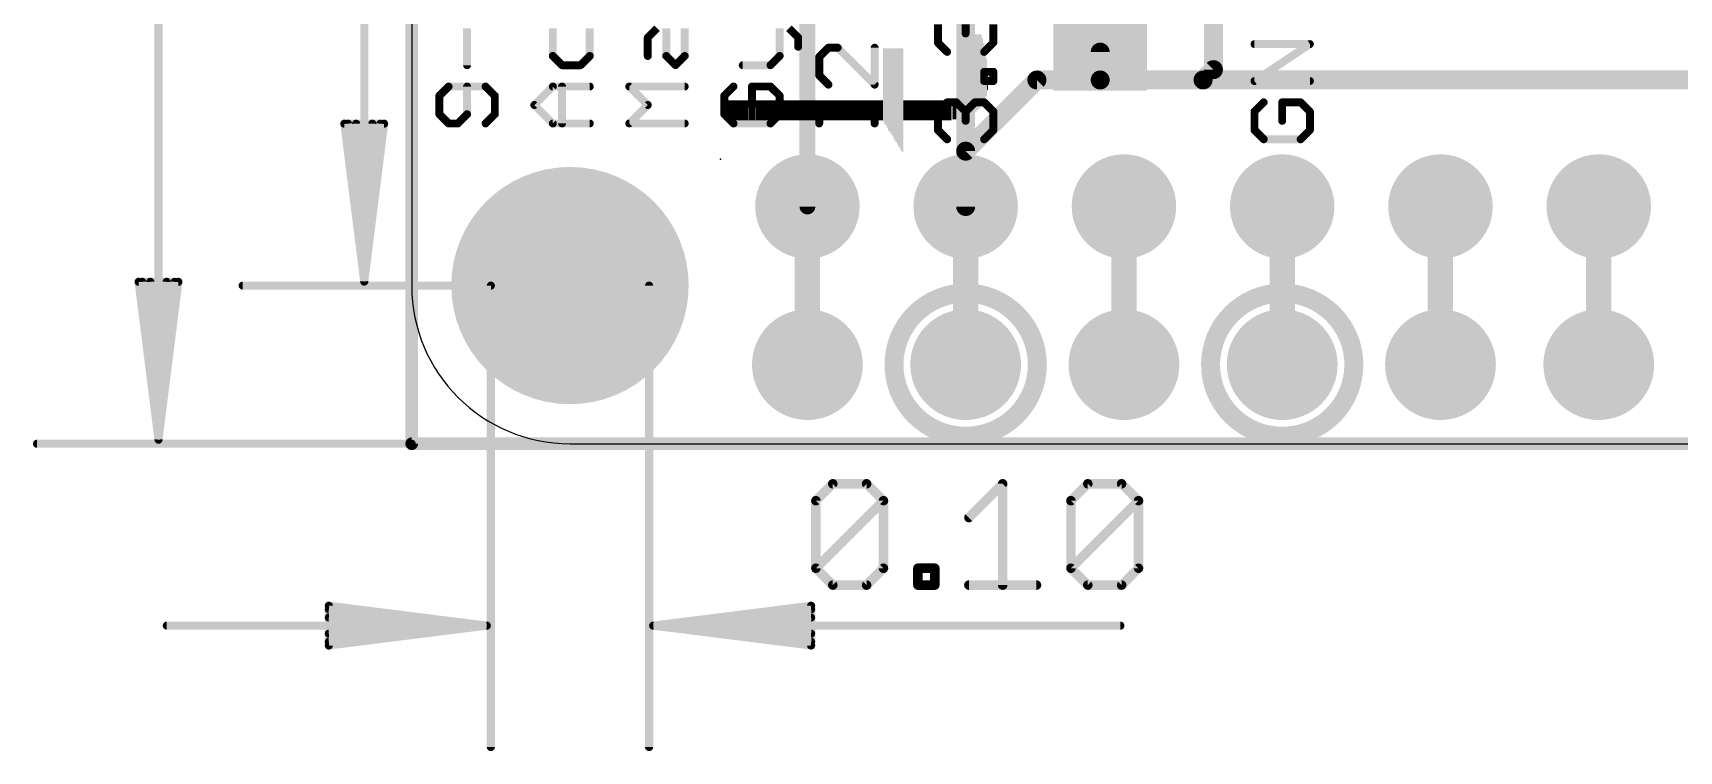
# Model space of a CAD drawing. Extents: x -6.4 to 50.9, y -4.9 to 29.2.
# Drawn here: x -6.08 to 20.34, y -4.94 to 6.6 of the extents above; entities that cross this region are included whole.
import ezdxf

# ---------------------------------------------------------------- set-up
doc = ezdxf.new("R2010")
doc.units = 0
for name, color, linetype in [('1', 12, 'CONTINUOUS'), ('16', 5, 'CONTINUOUS'), ('17', 110, 'CONTINUOUS'), ('20', 53, 'CONTINUOUS'), ('21', 40, 'CONTINUOUS'), ('22', 6, 'CONTINUOUS'), ('23', 40, 'CONTINUOUS'), ('24', 6, 'CONTINUOUS'), ('47', 253, 'CONTINUOUS')]:
    doc.layers.add(name, color=color, linetype=linetype)

# ---------------------------------------------------------------- blocks, each defined once
blk = doc.blocks.new('RECT')
blk.add_solid([(-0.5, -0.5), (0.5, -0.5), (-0.5, 0.5), (0.5, 0.5)])
blk = doc.blocks.new('ROUNDP')
at = {"const_width": 0.5}
blk.add_lwpolyline([(0, -0.25, 1), (0, 0.25, 1), (0, -0.25)], format="xyb", dxfattribs=at)

msp = doc.modelspace()

# ---------------------------------------------------------------- linework, layer by layer
at = {"layer": '1'}
for points, const_width in [([(0, 0), (0, 22.86)], 0.2032), ([(6.35, 3.81), (6.35, 18.923)], 0.254), ([(12.866, 8.128), (12.866, 6.008)], 0.3048), ([(11.049, 6.289), (11.049, 5.842)], 0.3048), ([(12.866, 6.008), (12.7, 5.842)], 0.3048), ([(10.033, 5.842), (8.89, 4.699)], 0.3048), ([(11.049, 5.842), (10.033, 5.842)], 0.3048), ([(12.7, 5.842), (11.049, 5.842)], 0.3048), ([(12.7, 5.842), (26.289, 5.842)], 0.3048), ([(8.89, 4.699), (8.89, 3.81)], 0.3048), ([(6.35, 3.81), (6.35, 1.27)], 0.4064), ([(8.89, 1.27), (8.89, 3.81)], 0.4064), ([(11.43, 1.27), (11.43, 3.81)], 0.4064), ([(13.97, 1.27), (13.97, 3.81)], 0.4064), ([(16.51, 1.27), (16.51, 3.81)], 0.4064), ([(19.05, 1.27), (19.05, 3.81)], 0.4064), ([(50.8, 0), (0, 0)], 0.2032)]:
    msp.add_lwpolyline(points, dxfattribs=dict(at, const_width=const_width))
for points, const_width in [([(11.1252, 6.289, 1), (10.9728, 6.289)], 0.1524), ([(12.7898, 6.008, 1), (12.9422, 6.008)], 0.1524), ([(12.9199, 5.9541, 1), (12.8121, 6.0619)], 0.1524), ([(10.033, 5.9182, 1), (10.033, 5.7658)], 0.1524), ([(10.0869, 5.7881, 1), (9.9791, 5.8959)], 0.1524), ([(11.049, 5.9182, 1), (11.049, 5.7658)], 0.1524), ([(10.9728, 5.842, 1), (11.1252, 5.842)], 0.1524), ([(11.049, 5.7658, 1), (11.049, 5.9182)], 0.1524), ([(12.7, 5.9182, 1), (12.7, 5.7658)], 0.1524), ([(12.6461, 5.8959, 1), (12.7539, 5.7881)], 0.1524), ([(12.7, 5.7658, 1), (12.7, 5.9182)], 0.1524), ([(8.9662, 4.699, 1), (8.8138, 4.699)], 0.1524), ([(8.8361, 4.7529, 1), (8.9439, 4.6451)], 0.1524), ([(6.4516, 3.81, 1), (6.2484, 3.81)], 0.2032), ([(8.9916, 3.81, 1), (8.7884, 3.81)], 0.2032), ([(11.5316, 3.81, 1), (11.3284, 3.81)], 0.2032), ([(14.0716, 3.81, 1), (13.8684, 3.81)], 0.2032), ([(16.6116, 3.81, 1), (16.4084, 3.81)], 0.2032), ([(19.1516, 3.81, 1), (18.9484, 3.81)], 0.2032), ([(6.2865, 3.81, 1), (6.4135, 3.81)], 0.127), ([(8.8138, 3.81, 1), (8.9662, 3.81)], 0.1524), ([(6.2484, 1.27, 1), (6.4516, 1.27)], 0.2032), ([(8.7884, 1.27, 1), (8.9916, 1.27)], 0.2032), ([(11.3284, 1.27, 1), (11.5316, 1.27)], 0.2032), ([(13.8684, 1.27, 1), (14.0716, 1.27)], 0.2032), ([(16.4084, 1.27, 1), (16.6116, 1.27)], 0.2032), ([(18.9484, 1.27, 1), (19.1516, 1.27)], 0.2032), ([(0, 0.0508, 1), (0, -0.0508)], 0.1016), ([(-0.0508, 0, 1), (0.0508, 0)], 0.1016)]:
    msp.add_lwpolyline(points, format="xyb", dxfattribs=dict(at, const_width=const_width))
at = {"layer": '16'}
for points, const_width in [([(0, 0), (0, 22.86)], 0.2032), ([(8.89, 10.287), (8.89, 3.81)], 0.3048), ([(50.8, 0), (0, 0)], 0.2032)]:
    msp.add_lwpolyline(points, dxfattribs=dict(at, const_width=const_width))
for points, const_width in [([(8.8138, 3.81, 1), (8.9662, 3.81)], 0.1524), ([(0, 0.0508, 1), (0, -0.0508)], 0.1016), ([(-0.0508, 0, 1), (0.0508, 0)], 0.1016)]:
    msp.add_lwpolyline(points, format="xyb", dxfattribs=dict(at, const_width=const_width))
at = {"layer": '20'}
for p, q in [((0, 20.32), (0, 2.54)), ((2.54, 0), (48.26, 0))]:
    msp.add_line(p, q, dxfattribs=at)
msp.add_arc((2.54, 2.54), 2.54, 180, 270, dxfattribs=at)
at = {"layer": '21', "const_width": 0.127}
for points in [[(0.8886, 6.079), (0.8886, 6.6722)], [(2.2643, 6.6722), (2.2643, 6.2273)], [(2.8575, 6.2273), (2.8575, 6.6722)], [(3.7883, 6.5239), (3.9366, 6.6722)], [(4.0849, 6.2273), (4.0849, 6.6722)], [(4.3815, 6.6722), (4.3815, 6.2273)], [(5.9055, 6.2273), (5.9055, 6.6722)], [(6.0538, 6.6722), (6.2021, 6.5239)], [(8.4447, 6.4411), (8.4447, 6.7377)], [(8.8896, 6.7377), (8.8896, 6.5894)], [(9.3345, 6.7377), (9.3345, 6.4411)], [(3.7883, 6.2273), (3.7883, 6.5239)], [(6.2021, 6.5239), (6.2021, 6.3756)], [(6.688, 6.3604), (6.5397, 6.2121)], [(6.8363, 6.3604), (6.688, 6.3604)], [(7.4295, 5.7672), (6.8363, 6.3604)], [(7.4295, 6.3604), (7.4295, 5.7672)], [(8.593, 6.2928), (8.4447, 6.4411)], [(9.3345, 6.4411), (9.1862, 6.2928)], [(13.5247, 5.825), (14.4145, 6.4182)], [(14.4145, 6.4182), (13.5247, 6.4182)], [(2.2643, 6.2273), (2.4126, 6.079)], [(2.4126, 6.079), (2.7092, 6.079)], [(2.7092, 6.079), (2.8575, 6.2273)], [(4.2332, 6.079), (4.0849, 6.2273)], [(4.3815, 6.2273), (4.2332, 6.079)], [(5.3123, 6.079), (5.7572, 6.079)], [(5.7572, 6.079), (5.9055, 6.2273)], [(6.5397, 6.2121), (6.5397, 5.9155)], [(6.5397, 5.9155), (6.688, 5.7672)], [(9.1862, 5.825), (9.1862, 5.9733)], [(9.1862, 5.9733), (9.3345, 5.9733)], [(9.3345, 5.825), (9.1862, 5.825)], [(9.3345, 5.9733), (9.3345, 5.825)], [(14.4145, 5.825), (13.5247, 5.825)], [(0.592, 5.7367), (0.4437, 5.5884)], [(0.4437, 5.5884), (0.4437, 5.2918)], [(1.1852, 5.7367), (0.592, 5.7367)], [(0.8886, 5.2918), (0.8886, 5.7367)], [(1.3335, 5.5884), (1.1852, 5.7367)], [(1.3335, 5.2918), (1.3335, 5.5884)], [(1.9677, 5.4401), (2.2643, 5.7367)], [(2.2643, 5.7367), (2.8575, 5.7367)], [(2.4126, 5.1435), (2.4126, 5.7367)], [(3.7883, 5.4401), (3.4917, 5.7367)], [(3.4917, 5.7367), (4.3815, 5.7367)], [(5.164, 5.7367), (5.0157, 5.5884)], [(5.0157, 5.5884), (5.0157, 5.2918)], [(5.7572, 5.7367), (5.4606, 5.7367)], [(5.4606, 5.7367), (5.4606, 5.4401)], [(5.9055, 5.5884), (5.7572, 5.7367)], [(5.9055, 5.2918), (5.9055, 5.5884)], [(0.4437, 5.2918), (0.592, 5.1435)], [(0.7403, 5.1435), (0.8886, 5.2918)], [(1.1852, 5.1435), (1.3335, 5.2918)], [(2.2643, 5.1435), (1.9677, 5.4401)], [(3.4917, 5.1435), (3.7883, 5.4401)], [(5.0157, 5.2918), (5.164, 5.1435)], [(5.7572, 5.1435), (5.9055, 5.2918)], [(6.5397, 5.1435), (6.5397, 5.4401)], [(7.4295, 5.2918), (6.5397, 5.2918)], [(7.4295, 5.1435), (7.4295, 5.4401)], [(8.4447, 5.3344), (8.593, 5.4827)], [(8.4447, 5.0378), (8.4447, 5.3344)], [(8.593, 5.4827), (8.7413, 5.4827)], [(8.7413, 5.4827), (8.8896, 5.3344)], [(8.8896, 5.3344), (9.0379, 5.4827)], [(8.8896, 5.3344), (8.8896, 5.1861)], [(9.0379, 5.4827), (9.1862, 5.4827)], [(9.1862, 5.4827), (9.3345, 5.3344)], [(9.3345, 5.3344), (9.3345, 5.0378)], [(13.673, 5.4827), (13.5247, 5.3344)], [(13.5247, 5.3344), (13.5247, 5.0378)], [(14.2662, 5.4827), (13.9696, 5.4827)], [(13.9696, 5.4827), (13.9696, 5.1861)], [(14.4145, 5.3344), (14.2662, 5.4827)], [(14.4145, 5.0378), (14.4145, 5.3344)], [(0.592, 5.1435), (0.7403, 5.1435)], [(2.8575, 5.1435), (2.2643, 5.1435)], [(4.3815, 5.1435), (3.4917, 5.1435)], [(5.164, 5.1435), (5.7572, 5.1435)], [(8.593, 4.8895), (8.4447, 5.0378)], [(9.3345, 5.0378), (9.1862, 4.8895)], [(13.5247, 5.0378), (13.673, 4.8895)], [(14.2662, 4.8895), (14.4145, 5.0378)], [(13.673, 4.8895), (14.2662, 4.8895)]]:
    msp.add_lwpolyline(points, dxfattribs=at)
at = {"layer": '21'}
for points, const_width in [([(8.8579, 6.5894, 1), (8.9214, 6.5894)], 0.0635), ([(3.8201, 6.5239, 1), (3.7566, 6.5239)], 0.0635), ([(3.7659, 6.5463, 1), (3.8108, 6.5014)], 0.0635), ([(6.2338, 6.5239, 1), (6.1703, 6.5239)], 0.0635), ([(6.1703, 6.3756, 1), (6.2338, 6.3756)], 0.0635), ([(6.1796, 6.5014, 1), (6.2245, 6.5463)], 0.0635), ([(6.688, 6.3921, 1), (6.688, 6.3286)], 0.0635), ([(6.7105, 6.3379, 1), (6.6656, 6.3828)], 0.0635), ([(6.8588, 6.3828, 1), (6.8139, 6.3379)], 0.0635), ([(6.8363, 6.3286, 1), (6.8363, 6.3921)], 0.0635), ([(7.4612, 6.3604, 1), (7.3978, 6.3604)], 0.0635), ([(8.413, 6.4411, 1), (8.4765, 6.4411)], 0.0635), ([(8.4672, 6.4635, 1), (8.4223, 6.4186)], 0.0635), ([(8.5706, 6.2703, 1), (8.6155, 6.3152)], 0.0635), ([(9.1638, 6.3152, 1), (9.2087, 6.2703)], 0.0635), ([(9.3027, 6.4411, 1), (9.3663, 6.4411)], 0.0635), ([(9.357, 6.4186, 1), (9.312, 6.4635)], 0.0635), ([(13.5247, 6.4499, 1), (13.5247, 6.3864)], 0.0635), ([(14.4321, 6.3918, 1), (14.3969, 6.4446)], 0.0635), ([(14.4145, 6.3864, 1), (14.4145, 6.4499)], 0.0635), ([(0.8569, 6.079, 1), (0.9204, 6.079)], 0.0635), ([(2.2868, 6.2498, 1), (2.2419, 6.2049)], 0.0635), ([(2.2326, 6.2273, 1), (2.2961, 6.2273)], 0.0635), ([(2.4126, 6.1108, 1), (2.4126, 6.0473)], 0.0635), ([(2.3902, 6.0566, 1), (2.4351, 6.1015)], 0.0635), ([(2.6868, 6.1015, 1), (2.7317, 6.0566)], 0.0635), ([(2.7092, 6.0473, 1), (2.7092, 6.1108)], 0.0635), ([(2.8257, 6.2273, 1), (2.8893, 6.2273)], 0.0635), ([(2.88, 6.2049, 1), (2.835, 6.2498)], 0.0635), ([(3.7566, 6.2273, 1), (3.8201, 6.2273)], 0.0635), ([(4.1074, 6.2498, 1), (4.0625, 6.2049)], 0.0635), ([(4.0532, 6.2273, 1), (4.1167, 6.2273)], 0.0635), ([(4.2108, 6.1015, 1), (4.2557, 6.0566)], 0.0635), ([(4.2108, 6.0566, 1), (4.2557, 6.1015)], 0.0635), ([(4.3498, 6.2273, 1), (4.4132, 6.2273)], 0.0635), ([(4.404, 6.2049, 1), (4.359, 6.2498)], 0.0635), ([(5.3123, 6.1108, 1), (5.3123, 6.0473)], 0.0635), ([(5.7348, 6.1015, 1), (5.7797, 6.0566)], 0.0635), ([(5.7572, 6.0473, 1), (5.7572, 6.1108)], 0.0635), ([(5.8738, 6.2273, 1), (5.9372, 6.2273)], 0.0635), ([(5.928, 6.2049, 1), (5.883, 6.2498)], 0.0635), ([(6.5715, 6.2121, 1), (6.508, 6.2121)], 0.0635), ([(6.5173, 6.2345, 1), (6.5622, 6.1896)], 0.0635), ([(6.508, 5.9155, 1), (6.5715, 5.9155)], 0.0635), ([(6.5622, 5.9379, 1), (6.5173, 5.893)], 0.0635), ([(6.6656, 5.7447, 1), (6.7105, 5.7896)], 0.0635), ([(7.407, 5.7447, 1), (7.452, 5.7896)], 0.0635), ([(9.1862, 6.0051, 1), (9.1862, 5.9416)], 0.0635), ([(9.1862, 5.8568, 1), (9.1862, 5.7933)], 0.0635), ([(9.218, 5.9733, 1), (9.1545, 5.9733)], 0.0635), ([(9.1545, 5.825, 1), (9.218, 5.825)], 0.0635), ([(9.3663, 5.9733, 1), (9.3027, 5.9733)], 0.0635), ([(9.3027, 5.825, 1), (9.3663, 5.825)], 0.0635), ([(9.3345, 5.9416, 1), (9.3345, 6.0051)], 0.0635), ([(9.3345, 5.7933, 1), (9.3345, 5.8568)], 0.0635), ([(13.5247, 5.8568, 1), (13.5247, 5.7933)], 0.0635), ([(13.5071, 5.8514, 1), (13.5424, 5.7986)], 0.0635), ([(14.4145, 5.7933, 1), (14.4145, 5.8568)], 0.0635), ([(0.4755, 5.5884, 1), (0.412, 5.5884)], 0.0635), ([(0.4213, 5.6108, 1), (0.4662, 5.5659)], 0.0635), ([(0.592, 5.7684, 1), (0.592, 5.7049)], 0.0635), ([(0.6145, 5.7142, 1), (0.5696, 5.7591)], 0.0635), ([(0.9204, 5.7367, 1), (0.8569, 5.7367)], 0.0635), ([(1.2077, 5.7591, 1), (1.1628, 5.7142)], 0.0635), ([(1.1852, 5.7049, 1), (1.1852, 5.7684)], 0.0635), ([(1.3653, 5.5884, 1), (1.3018, 5.5884)], 0.0635), ([(1.311, 5.5659, 1), (1.356, 5.6108)], 0.0635), ([(2.2643, 5.7684, 1), (2.2643, 5.7049)], 0.0635), ([(2.2868, 5.7142, 1), (2.2419, 5.7591)], 0.0635), ([(2.4444, 5.7367, 1), (2.3809, 5.7367)], 0.0635), ([(2.8575, 5.7049, 1), (2.8575, 5.7684)], 0.0635), ([(3.4917, 5.7684, 1), (3.4917, 5.7049)], 0.0635), ([(3.5142, 5.7591, 1), (3.4693, 5.7142)], 0.0635), ([(4.3815, 5.7049, 1), (4.3815, 5.7684)], 0.0635), ([(5.0475, 5.5884, 1), (4.984, 5.5884)], 0.0635), ([(4.9933, 5.6108, 1), (5.0382, 5.5659)], 0.0635), ([(5.1865, 5.7142, 1), (5.1416, 5.7591)], 0.0635), ([(5.4924, 5.7367, 1), (5.4289, 5.7367)], 0.0635), ([(5.4606, 5.7684, 1), (5.4606, 5.7049)], 0.0635), ([(5.7797, 5.7591, 1), (5.7348, 5.7142)], 0.0635), ([(5.7572, 5.7049, 1), (5.7572, 5.7684)], 0.0635), ([(5.9372, 5.5884, 1), (5.8738, 5.5884)], 0.0635), ([(5.883, 5.5659, 1), (5.928, 5.6108)], 0.0635), ([(7.3978, 5.7672, 1), (7.4612, 5.7672)], 0.0635), ([(0.412, 5.2918, 1), (0.4755, 5.2918)], 0.0635), ([(0.4662, 5.3142, 1), (0.4213, 5.2693)], 0.0635), ([(0.8569, 5.2918, 1), (0.9204, 5.2918)], 0.0635), ([(0.9111, 5.2693, 1), (0.8662, 5.3142)], 0.0635), ([(1.3018, 5.2918, 1), (1.3653, 5.2918)], 0.0635), ([(1.356, 5.2693, 1), (1.311, 5.3142)], 0.0635), ([(1.9902, 5.4625, 1), (1.9453, 5.4176)], 0.0635), ([(1.9453, 5.4625, 1), (1.9902, 5.4176)], 0.0635), ([(3.8108, 5.4176, 1), (3.7659, 5.4625)], 0.0635), ([(3.7659, 5.4176, 1), (3.8108, 5.4625)], 0.0635), ([(5.0382, 5.3142, 1), (4.9933, 5.2693)], 0.0635), ([(4.984, 5.2918, 1), (5.0475, 5.2918)], 0.0635), ([(5.4289, 5.4401, 1), (5.4924, 5.4401)], 0.0635), ([(5.8738, 5.2918, 1), (5.9372, 5.2918)], 0.0635), ([(5.928, 5.2693, 1), (5.883, 5.3142)], 0.0635), ([(6.5715, 5.4401, 1), (6.508, 5.4401)], 0.0635), ([(6.5397, 5.3235, 1), (6.5397, 5.26)], 0.0635), ([(7.4612, 5.4401, 1), (7.3978, 5.4401)], 0.0635), ([(7.4295, 5.26, 1), (7.4295, 5.3235)], 0.0635), ([(8.4765, 5.3344, 1), (8.413, 5.3344)], 0.0635), ([(8.4223, 5.3568, 1), (8.4672, 5.3119)], 0.0635), ([(8.593, 5.5144, 1), (8.593, 5.4509)], 0.0635), ([(8.6155, 5.4602, 1), (8.5706, 5.5051)], 0.0635), ([(8.7638, 5.5051, 1), (8.7189, 5.4602)], 0.0635), ([(8.7413, 5.4509, 1), (8.7413, 5.5144)], 0.0635), ([(8.9214, 5.3344, 1), (8.8579, 5.3344)], 0.0635), ([(8.8672, 5.3568, 1), (8.9121, 5.3119)], 0.0635), ([(8.8672, 5.3119, 1), (8.9121, 5.3568)], 0.0635), ([(9.0379, 5.5144, 1), (9.0379, 5.4509)], 0.0635), ([(9.0604, 5.4602, 1), (9.0155, 5.5051)], 0.0635), ([(9.2087, 5.5051, 1), (9.1638, 5.4602)], 0.0635), ([(9.1862, 5.4509, 1), (9.1862, 5.5144)], 0.0635), ([(9.3663, 5.3344, 1), (9.3027, 5.3344)], 0.0635), ([(9.312, 5.3119, 1), (9.357, 5.3568)], 0.0635), ([(13.5565, 5.3344, 1), (13.493, 5.3344)], 0.0635), ([(13.5023, 5.3568, 1), (13.5472, 5.3119)], 0.0635), ([(13.6955, 5.4602, 1), (13.6506, 5.5051)], 0.0635), ([(13.9696, 5.5144, 1), (13.9696, 5.4509)], 0.0635), ([(14.0014, 5.4827, 1), (13.9379, 5.4827)], 0.0635), ([(14.2887, 5.5051, 1), (14.2438, 5.4602)], 0.0635), ([(14.2662, 5.4509, 1), (14.2662, 5.5144)], 0.0635), ([(14.4463, 5.3344, 1), (14.3827, 5.3344)], 0.0635), ([(14.392, 5.3119, 1), (14.437, 5.3568)], 0.0635), ([(0.592, 5.1753, 1), (0.592, 5.1118)], 0.0635), ([(0.5696, 5.121, 1), (0.6145, 5.166)], 0.0635), ([(0.7179, 5.166, 1), (0.7628, 5.121)], 0.0635), ([(0.7403, 5.1118, 1), (0.7403, 5.1753)], 0.0635), ([(1.1628, 5.166, 1), (1.2077, 5.121)], 0.0635), ([(2.2643, 5.1753, 1), (2.2643, 5.1118)], 0.0635), ([(2.2419, 5.121, 1), (2.2868, 5.166)], 0.0635), ([(2.3809, 5.1435, 1), (2.4444, 5.1435)], 0.0635), ([(2.8575, 5.1118, 1), (2.8575, 5.1753)], 0.0635), ([(3.4917, 5.1753, 1), (3.4917, 5.1118)], 0.0635), ([(3.4693, 5.166, 1), (3.5142, 5.121)], 0.0635), ([(4.3815, 5.1118, 1), (4.3815, 5.1753)], 0.0635), ([(5.164, 5.1753, 1), (5.164, 5.1118)], 0.0635), ([(5.1416, 5.121, 1), (5.1865, 5.166)], 0.0635), ([(5.7348, 5.166, 1), (5.7797, 5.121)], 0.0635), ([(5.7572, 5.1118, 1), (5.7572, 5.1753)], 0.0635), ([(6.508, 5.1435, 1), (6.5715, 5.1435)], 0.0635), ([(7.3978, 5.1435, 1), (7.4612, 5.1435)], 0.0635), ([(8.413, 5.0378, 1), (8.4765, 5.0378)], 0.0635), ([(8.4672, 5.0602, 1), (8.4223, 5.0153)], 0.0635), ([(8.8579, 5.1861, 1), (8.9214, 5.1861)], 0.0635), ([(9.3027, 5.0378, 1), (9.3663, 5.0378)], 0.0635), ([(9.357, 5.0153, 1), (9.312, 5.0602)], 0.0635), ([(13.5472, 5.0602, 1), (13.5023, 5.0153)], 0.0635), ([(13.493, 5.0378, 1), (13.5565, 5.0378)], 0.0635), ([(13.9379, 5.1861, 1), (14.0014, 5.1861)], 0.0635), ([(14.3827, 5.0378, 1), (14.4463, 5.0378)], 0.0635), ([(14.437, 5.0153, 1), (14.392, 5.0602)], 0.0635), ([(8.5706, 4.867, 1), (8.6155, 4.912)], 0.0635), ([(9.1638, 4.912, 1), (9.2087, 4.867)], 0.0635), ([(13.673, 4.9212, 1), (13.673, 4.8578)], 0.0635), ([(13.6506, 4.867, 1), (13.6955, 4.912)], 0.0635), ([(14.2438, 4.912, 1), (14.2887, 4.867)], 0.0635), ([(14.2662, 4.8578, 1), (14.2662, 4.9212)], 0.0635), ([(8.89, 0.12, 1), (8.89, 2.42, 1), (8.89, 0.12)], 0.3048), ([(13.97, 0.12, 1), (13.97, 2.42, 1), (13.97, 0.12)], 0.3048)]:
    msp.add_lwpolyline(points, format="xyb", dxfattribs=dict(at, const_width=const_width))
at = {"layer": '23'}
msp.add_point((0, 0), dxfattribs=at)
at = {"layer": '24'}
msp.add_point((4.953, 4.572), dxfattribs=at)
at = {"layer": '47'}
for points, const_width in [([(-4.064, 0.065), (-4.064, 22.795)], 0.13), ([(-0.762, 2.605), (-0.762, 20.255)], 0.13), ([(-0.762, 2.605), (-1.0812, 5.14)], 0.13), ([(-1.0812, 5.14), (-0.4428, 5.14)], 0.13), ([(-0.762, 2.605), (-1.022, 5.14)], 0.13), ([(-0.762, 2.605), (-0.892, 5.14)], 0.13), ([(-0.4428, 5.14), (-0.762, 2.605)], 0.13), ([(-0.632, 5.14), (-0.762, 2.605)], 0.13), ([(-0.502, 5.14), (-0.762, 2.605)], 0.13), ([(-4.064, 0.065), (-4.3832, 2.6)], 0.13), ([(-4.3832, 2.6), (-3.7448, 2.6)], 0.13), ([(-4.064, 0.065), (-4.324, 2.6)], 0.13), ([(-4.064, 0.065), (-4.194, 2.6)], 0.13), ([(-3.7448, 2.6), (-4.064, 0.065)], 0.13), ([(-3.934, 2.6), (-4.064, 0.065)], 0.13), ([(-3.804, 2.6), (-4.064, 0.065)], 0.13), ([(1.27, 2.54), (-2.712, 2.54)], 0.13), ([(1.27, 2.54), (1.27, -4.871)], 0.13), ([(3.81, 2.54), (3.81, -4.871)], 0.13), ([(0, 0), (-6.014, 0)], 0.13), ([(6.4862, -0.9145), (6.7574, -0.6433)], 0.1524), ([(6.7574, -0.6433), (7.2997, -0.6433)], 0.1524), ([(7.2997, -0.6433), (7.5709, -0.9145)], 0.1524), ([(8.9419, -1.1856), (9.4843, -0.6433)], 0.1524), ([(9.4843, -0.6433), (9.4843, -2.2703)], 0.1524), ([(10.5791, -0.9145), (10.8503, -0.6433)], 0.1524), ([(10.8503, -0.6433), (11.3926, -0.6433)], 0.1524), ([(11.3926, -0.6433), (11.6638, -0.9145)], 0.1524), ([(6.4862, -1.9991), (6.4862, -0.9145)], 0.1524), ([(6.4862, -1.9991), (7.5709, -0.9145)], 0.1524), ([(7.5709, -0.9145), (7.5709, -1.9991)], 0.1524), ([(10.5791, -1.9991), (10.5791, -0.9145)], 0.1524), ([(10.5791, -1.9991), (11.6638, -0.9145)], 0.1524), ([(11.6638, -0.9145), (11.6638, -1.9991)], 0.1524), ([(6.7574, -2.2703), (6.4862, -1.9991)], 0.1524), ([(7.5709, -1.9991), (7.2997, -2.2703)], 0.1524), ([(8.1234, -2.2703), (8.1234, -1.9991)], 0.1524), ([(8.1234, -1.9991), (8.3945, -1.9991)], 0.1524), ([(8.3945, -1.9991), (8.3945, -2.2703)], 0.1524), ([(10.8503, -2.2703), (10.5791, -1.9991)], 0.1524), ([(11.6638, -1.9991), (11.3926, -2.2703)], 0.1524), ([(7.2997, -2.2703), (6.7574, -2.2703)], 0.1524), ([(8.3945, -2.2703), (8.1234, -2.2703)], 0.1524), ([(8.9419, -2.2703), (10.0266, -2.2703)], 0.1524), ([(11.3926, -2.2703), (10.8503, -2.2703)], 0.1524), ([(1.205, -2.921), (-1.33, -2.6018)], 0.13), ([(-1.33, -2.6018), (-1.33, -3.2402)], 0.13), ([(1.205, -2.921), (-1.33, -2.661)], 0.13), ([(3.875, -2.921), (6.41, -2.6018)], 0.13), ([(3.875, -2.921), (6.41, -2.661)], 0.13), ([(6.41, -2.6018), (6.41, -3.2402)], 0.13), ([(1.205, -2.921), (-3.93, -2.921)], 0.13), ([(1.205, -2.921), (-1.33, -2.791)], 0.13), ([(-1.33, -3.2402), (1.205, -2.921)], 0.13), ([(-1.33, -3.051), (1.205, -2.921)], 0.13), ([(-1.33, -3.181), (1.205, -2.921)], 0.13), ([(3.875, -2.921), (6.41, -2.791)], 0.13), ([(3.875, -2.921), (11.3728, -2.921)], 0.13), ([(6.41, -3.2402), (3.875, -2.921)], 0.13), ([(6.41, -3.051), (3.875, -2.921)], 0.13), ([(6.41, -3.181), (3.875, -2.921)], 0.13)]:
    msp.add_lwpolyline(points, dxfattribs=dict(at, const_width=const_width))
for points, const_width in [([(-1.049, 5.1441, 1), (-1.1135, 5.1359)], 0.065), ([(-1.0812, 5.1725, 1), (-1.0812, 5.1075)], 0.065), ([(-0.9897, 5.1433, 1), (-1.0543, 5.1367)], 0.065), ([(-0.8595, 5.1417, 1), (-0.9245, 5.1383)], 0.065), ([(-0.5995, 5.1383, 1), (-0.6645, 5.1417)], 0.065), ([(-0.4697, 5.1367, 1), (-0.5343, 5.1433)], 0.065), ([(-0.4105, 5.1359, 1), (-0.475, 5.1441)], 0.065), ([(-0.4428, 5.1075, 1), (-0.4428, 5.1725)], 0.065), ([(-4.351, 2.6041, 1), (-4.4155, 2.5959)], 0.065), ([(-4.3832, 2.6325, 1), (-4.3832, 2.5675)], 0.065), ([(-4.2917, 2.6033, 1), (-4.3563, 2.5967)], 0.065), ([(-4.1615, 2.6017, 1), (-4.2265, 2.5983)], 0.065), ([(-3.9015, 2.5983, 1), (-3.9665, 2.6017)], 0.065), ([(-3.7717, 2.5967, 1), (-3.8363, 2.6033)], 0.065), ([(-3.7125, 2.5959, 1), (-3.777, 2.6041)], 0.065), ([(-3.7448, 2.5675, 1), (-3.7448, 2.6325)], 0.065), ([(-2.712, 2.5725, 1), (-2.712, 2.5075)], 0.065), ([(-0.7942, 2.6091, 1), (-0.7298, 2.6009)], 0.065), ([(-0.7943, 2.6083, 1), (-0.7297, 2.6017)], 0.065), ([(-0.7945, 2.6033, 1), (-0.7295, 2.6067)], 0.065), ([(-0.7945, 2.6067, 1), (-0.7295, 2.6033)], 0.065), ([(-0.7945, 2.605, 1), (-0.7295, 2.605)], 0.065), ([(-0.7943, 2.6017, 1), (-0.7297, 2.6083)], 0.065), ([(-0.7942, 2.6009, 1), (-0.7298, 2.6091)], 0.065), ([(1.3025, 2.54, 1), (1.2375, 2.54)], 0.065), ([(1.27, 2.5075, 1), (1.27, 2.5725)], 0.065), ([(3.8425, 2.54, 1), (3.7775, 2.54)], 0.065), ([(-6.014, 0.0325, 1), (-6.014, -0.0325)], 0.065), ([(-4.0962, 0.0691, 1), (-4.0318, 0.0609)], 0.065), ([(-4.0963, 0.0683, 1), (-4.0317, 0.0617)], 0.065), ([(-4.0965, 0.0633, 1), (-4.0315, 0.0667)], 0.065), ([(-4.0965, 0.0667, 1), (-4.0315, 0.0633)], 0.065), ([(-4.0965, 0.065, 1), (-4.0315, 0.065)], 0.065), ([(-4.0963, 0.0617, 1), (-4.0317, 0.0683)], 0.065), ([(-4.0962, 0.0609, 1), (-4.0318, 0.0691)], 0.065), ([(0, -0.0325, 1), (0, 0.0325)], 0.065), ([(6.7574, -0.6052, 1), (6.7574, -0.6814)], 0.0762), ([(6.7843, -0.6703, 1), (6.7304, -0.6164)], 0.0762), ([(7.3266, -0.6164, 1), (7.2728, -0.6703)], 0.0762), ([(7.2997, -0.6814, 1), (7.2997, -0.6052)], 0.0762), ([(9.5224, -0.6433, 1), (9.4462, -0.6433)], 0.0762), ([(9.5112, -0.6703, 1), (9.4573, -0.6164)], 0.0762), ([(10.8503, -0.6052, 1), (10.8503, -0.6814)], 0.0762), ([(10.8772, -0.6703, 1), (10.8233, -0.6164)], 0.0762), ([(11.4195, -0.6164, 1), (11.3656, -0.6703)], 0.0762), ([(11.3926, -0.6814, 1), (11.3926, -0.6052)], 0.0762), ([(6.5243, -0.9145, 1), (6.4481, -0.9145)], 0.0762), ([(6.4593, -0.8875, 1), (6.5131, -0.9414)], 0.0762), ([(7.609, -0.9145, 1), (7.5328, -0.9145)], 0.0762), ([(7.5978, -0.9414, 1), (7.5439, -0.8875)], 0.0762), ([(7.5439, -0.9414, 1), (7.5978, -0.8875)], 0.0762), ([(10.5521, -0.8875, 1), (10.606, -0.9414)], 0.0762), ([(10.6172, -0.9145, 1), (10.541, -0.9145)], 0.0762), ([(11.7019, -0.9145, 1), (11.6257, -0.9145)], 0.0762), ([(11.6907, -0.9414, 1), (11.6368, -0.8875)], 0.0762), ([(11.6368, -0.9414, 1), (11.6907, -0.8875)], 0.0762), ([(8.915, -1.1587, 1), (8.9689, -1.2126)], 0.0762), ([(6.5131, -1.9722, 1), (6.4593, -2.0261)], 0.0762), ([(6.4593, -1.9722, 1), (6.5131, -2.0261)], 0.0762), ([(6.4481, -1.9991, 1), (6.5243, -1.9991)], 0.0762), ([(7.5328, -1.9991, 1), (7.609, -1.9991)], 0.0762), ([(7.5978, -2.0261, 1), (7.5439, -1.9722)], 0.0762), ([(8.1615, -1.9991, 1), (8.0853, -1.9991)], 0.0762), ([(8.1234, -1.961, 1), (8.1234, -2.0372)], 0.0762), ([(8.4326, -1.9991, 1), (8.3564, -1.9991)], 0.0762), ([(8.3945, -2.0372, 1), (8.3945, -1.961)], 0.0762), ([(10.606, -1.9722, 1), (10.5521, -2.0261)], 0.0762), ([(10.5521, -1.9722, 1), (10.606, -2.0261)], 0.0762), ([(10.541, -1.9991, 1), (10.6172, -1.9991)], 0.0762), ([(11.6257, -1.9991, 1), (11.7019, -1.9991)], 0.0762), ([(11.6907, -2.0261, 1), (11.6368, -1.9722)], 0.0762), ([(6.7574, -2.2322, 1), (6.7574, -2.3084)], 0.0762), ([(6.7304, -2.2972, 1), (6.7843, -2.2434)], 0.0762), ([(7.2728, -2.2434, 1), (7.3266, -2.2972)], 0.0762), ([(7.2997, -2.3084, 1), (7.2997, -2.2322)], 0.0762), ([(8.1234, -2.2322, 1), (8.1234, -2.3084)], 0.0762), ([(8.0853, -2.2703, 1), (8.1615, -2.2703)], 0.0762), ([(8.3564, -2.2703, 1), (8.4326, -2.2703)], 0.0762), ([(8.3945, -2.3084, 1), (8.3945, -2.2322)], 0.0762), ([(8.9419, -2.2322, 1), (8.9419, -2.3084)], 0.0762), ([(9.4462, -2.2703, 1), (9.5224, -2.2703)], 0.0762), ([(10.0266, -2.3084, 1), (10.0266, -2.2322)], 0.0762), ([(10.8503, -2.2322, 1), (10.8503, -2.3084)], 0.0762), ([(10.8233, -2.2972, 1), (10.8772, -2.2434)], 0.0762), ([(11.3656, -2.2434, 1), (11.4195, -2.2972)], 0.0762), ([(11.3926, -2.3084, 1), (11.3926, -2.2322)], 0.0762), ([(-1.3259, -2.5695, 1), (-1.3341, -2.634)], 0.065), ([(-1.2975, -2.6018, 1), (-1.3625, -2.6018)], 0.065), ([(-1.3267, -2.6287, 1), (-1.3333, -2.6933)], 0.065), ([(6.4425, -2.6018, 1), (6.3775, -2.6018)], 0.065), ([(6.4141, -2.634, 1), (6.4059, -2.5695)], 0.065), ([(6.4133, -2.6933, 1), (6.4067, -2.6287)], 0.065), ([(-3.93, -2.8885, 1), (-3.93, -2.9535)], 0.065), ([(-1.3283, -2.7585, 1), (-1.3317, -2.8235)], 0.065), ([(1.2091, -2.9532, 1), (1.2009, -2.8888)], 0.065), ([(1.2009, -2.9532, 1), (1.2091, -2.8888)], 0.065), ([(1.2083, -2.9533, 1), (1.2017, -2.8887)], 0.065), ([(1.2017, -2.9533, 1), (1.2083, -2.8887)], 0.065), ([(1.2033, -2.9535, 1), (1.2067, -2.8885)], 0.065), ([(1.2067, -2.9535, 1), (1.2033, -2.8885)], 0.065), ([(1.205, -2.9535, 1), (1.205, -2.8885)], 0.065), ([(3.875, -2.8885, 1), (3.875, -2.9535)], 0.065), ([(3.8791, -2.8888, 1), (3.8709, -2.9532)], 0.065), ([(3.8733, -2.8885, 1), (3.8767, -2.9535)], 0.065), ([(3.8767, -2.8885, 1), (3.8733, -2.9535)], 0.065), ([(3.8783, -2.8887, 1), (3.8717, -2.9533)], 0.065), ([(3.8717, -2.8887, 1), (3.8783, -2.9533)], 0.065), ([(3.8709, -2.8888, 1), (3.8791, -2.9532)], 0.065), ([(6.4117, -2.8235, 1), (6.4083, -2.7585)], 0.065), ([(11.3728, -2.9535, 1), (11.3728, -2.8885)], 0.065), ([(-1.3317, -3.0185, 1), (-1.3283, -3.0835)], 0.065), ([(-1.3333, -3.1487, 1), (-1.3267, -3.2133)], 0.065), ([(6.4067, -3.2133, 1), (6.4133, -3.1487)], 0.065), ([(6.4083, -3.0835, 1), (6.4117, -3.0185)], 0.065), ([(-1.3341, -3.208, 1), (-1.3259, -3.2725)], 0.065), ([(-1.3625, -3.2402, 1), (-1.2975, -3.2402)], 0.065), ([(6.3775, -3.2402, 1), (6.4425, -3.2402)], 0.065), ([(6.4059, -3.2725, 1), (6.4141, -3.208)], 0.065), ([(1.2375, -4.871, 1), (1.3025, -4.871)], 0.065), ([(3.7775, -4.871, 1), (3.8425, -4.871)], 0.065)]:
    msp.add_lwpolyline(points, format="xyb", dxfattribs=dict(at, const_width=const_width))

# ---------------------------------------------------------------- block references
at = {"layer": '1', "xscale": 1.24, "yscale": 1.5, "rotation": 90}
msp.add_blockref('RECT', (11.049, 6.289), dxfattribs=at)
at = {"layer": '17', "xscale": 1.6764, "yscale": 1.6764, "rotation": 270}
for p in [(6.35, 3.81), (6.35, 3.81), (8.89, 3.81), (8.89, 3.81), (11.43, 3.81), (11.43, 3.81), (13.97, 3.81), (13.97, 3.81), (16.51, 3.81), (16.51, 3.81), (19.05, 3.81), (19.05, 3.81)]:
    msp.add_blockref('ROUNDP', p, dxfattribs=at)
at = {"layer": '17'}
for p, xscale, yscale in [((2.54, 2.54), 3.81, 3.81), ((2.54, 2.54), 3.81, 3.81), ((6.35, 1.27), 1.778, 1.778), ((6.35, 1.27), 1.778, 1.778), ((8.89, 1.27), 1.778, 1.778), ((8.89, 1.27), 1.778, 1.778), ((11.43, 1.27), 1.778, 1.778), ((11.43, 1.27), 1.778, 1.778), ((13.97, 1.27), 1.778, 1.778), ((13.97, 1.27), 1.778, 1.778), ((16.51, 1.27), 1.778, 1.778), ((16.51, 1.27), 1.778, 1.778), ((19.05, 1.27), 1.778, 1.778), ((19.05, 1.27), 1.778, 1.778)]:
    msp.add_blockref('ROUNDP', p, dxfattribs=dict(at, xscale=xscale, yscale=yscale))
at = {"layer": '22', "yscale": 0.0203, "rotation": 90}
for p, xscale in [((7.5743, 5.7607), 1.1786), ((7.5946, 5.7404), 1.2192), ((7.6149, 5.7302), 1.2395), ((7.6352, 5.7099), 1.2802), ((7.6556, 5.6896), 1.3208), ((7.6759, 5.6794), 1.3411), ((7.6962, 5.6591), 1.3818), ((7.7165, 5.649), 1.4021), ((7.7368, 5.6286), 1.4427), ((7.7572, 5.6083), 1.4834), ((7.7775, 5.5982), 1.5037), ((7.7978, 5.5778), 1.5443), ((7.8181, 5.5575), 1.585), ((7.8384, 5.5474), 1.6053), ((7.8588, 5.527), 1.6459), ((7.8791, 5.5169), 1.6662), ((8.9357, 5.9233), 1.3005), ((8.956, 5.9233), 1.3005), ((8.9764, 5.9334), 1.2802), ((8.9967, 5.9334), 1.2802), ((9.017, 5.9436), 1.2598), ((9.0373, 5.9538), 1.2395), ((9.0576, 5.9538), 1.2395), ((9.078, 5.9639), 1.2192), ((9.0983, 5.9741), 1.1989), ((9.1186, 5.9842), 1.1786), ((9.1389, 5.9944), 1.1582), ((9.1592, 5.9842), 1.0566), ((9.1796, 5.9538), 0.955), ((9.1999, 5.9233), 0.7722), ((9.2202, 5.8826), 0.6096), ((9.2405, 5.8217), 0.2845), ((8.7528, 5.3848), 0.3454), ((8.7732, 5.3848), 0.3454), ((8.7935, 5.395), 0.3658), ((8.8138, 5.4051), 0.3454), ((8.8341, 5.4153), 0.3658), ((8.8544, 5.4254), 0.3861), ((8.8748, 5.4559), 0.4064), ((8.8951, 5.4661), 0.4267), ((8.9154, 5.4966), 0.4877), ((5.0546, 5.3543), 0.3251), ((5.0749, 5.3543), 0.3251), ((5.0952, 5.3543), 0.3251), ((5.1156, 5.3543), 0.3251), ((5.1359, 5.3543), 0.3251), ((5.1562, 5.3543), 0.3251), ((5.1765, 5.3543), 0.3251), ((5.1968, 5.3543), 0.3251), ((5.2172, 5.3543), 0.3251), ((5.2375, 5.3543), 0.3251), ((5.2578, 5.3543), 0.3251), ((5.2781, 5.3543), 0.3251), ((5.2984, 5.3543), 0.3251), ((5.3188, 5.3543), 0.3251), ((5.3391, 5.3543), 0.3251), ((5.3594, 5.3543), 0.3251), ((5.3797, 5.3543), 0.3251), ((5.4, 5.3543), 0.3251), ((5.4204, 5.3543), 0.3251), ((5.4407, 5.3543), 0.3251), ((5.461, 5.3543), 0.3251), ((5.4813, 5.3543), 0.3251), ((5.5016, 5.3543), 0.3251), ((5.522, 5.3543), 0.3251), ((5.5423, 5.3543), 0.3251), ((5.5626, 5.3543), 0.3251), ((5.5829, 5.3543), 0.3251), ((5.6032, 5.3543), 0.3251), ((5.6236, 5.3543), 0.3251), ((5.6439, 5.3543), 0.3251), ((5.6642, 5.3543), 0.3251), ((5.6845, 5.3543), 0.3251), ((5.7048, 5.3543), 0.3251), ((5.7252, 5.3543), 0.3251), ((5.7455, 5.3543), 0.3251), ((5.7658, 5.3543), 0.3251), ((5.7861, 5.3543), 0.3251), ((5.8064, 5.3543), 0.3251), ((5.8268, 5.3543), 0.3251), ((5.8471, 5.3543), 0.3251), ((5.8674, 5.3543), 0.3251), ((5.8877, 5.3543), 0.3251), ((5.908, 5.3543), 0.3251), ((5.9284, 5.3543), 0.3251), ((5.9487, 5.3543), 0.3251), ((5.969, 5.3543), 0.3251), ((5.9893, 5.3543), 0.3251), ((6.0096, 5.3543), 0.3251), ((6.03, 5.3543), 0.3251), ((6.0503, 5.3543), 0.3251), ((6.0706, 5.3543), 0.3251), ((6.0909, 5.3543), 0.3251), ((6.1112, 5.3543), 0.3251), ((6.1316, 5.3543), 0.3251), ((6.1519, 5.3543), 0.3251), ((6.1722, 5.3543), 0.3251), ((6.1925, 5.3543), 0.3251), ((6.2128, 5.3543), 0.3251), ((6.2332, 5.3543), 0.3251), ((6.2535, 5.3543), 0.3251), ((6.2738, 5.3543), 0.3251), ((6.2941, 5.3543), 0.3251), ((6.3144, 5.3543), 0.3251), ((6.3348, 5.3543), 0.3251), ((6.3551, 5.3543), 0.3251), ((6.3754, 5.3543), 0.3251), ((6.3957, 5.3543), 0.3251), ((6.416, 5.3543), 0.3251), ((6.4364, 5.3543), 0.3251), ((6.4567, 5.3543), 0.3251), ((6.477, 5.3543), 0.3251), ((6.4973, 5.3543), 0.3251), ((6.5176, 5.3543), 0.3251), ((6.538, 5.3543), 0.3251), ((6.5583, 5.3543), 0.3251), ((6.5786, 5.3543), 0.3251), ((6.5989, 5.3543), 0.3251), ((6.6192, 5.3543), 0.3251), ((6.6396, 5.3543), 0.3251), ((6.6599, 5.3543), 0.3251), ((6.6802, 5.3543), 0.3251), ((6.7005, 5.3543), 0.3251), ((6.7208, 5.3543), 0.3251), ((6.7412, 5.3543), 0.3251), ((6.7615, 5.3543), 0.3251), ((6.7818, 5.3543), 0.3251), ((6.8021, 5.3543), 0.3251), ((6.8224, 5.3543), 0.3251), ((6.8428, 5.3543), 0.3251), ((6.8631, 5.3543), 0.3251), ((6.8834, 5.3543), 0.3251), ((6.9037, 5.3543), 0.3251), ((6.924, 5.3543), 0.3251), ((6.9444, 5.3543), 0.3251), ((6.9647, 5.3543), 0.3251), ((6.985, 5.3543), 0.3251), ((7.0053, 5.3543), 0.3251), ((7.0256, 5.3543), 0.3251), ((7.046, 5.3543), 0.3251), ((7.0663, 5.3543), 0.3251), ((7.0866, 5.3543), 0.3251), ((7.1069, 5.3543), 0.3251), ((7.1272, 5.3543), 0.3251), ((7.1476, 5.3543), 0.3251), ((7.1679, 5.3543), 0.3251), ((7.1882, 5.3543), 0.3251), ((7.2085, 5.3543), 0.3251), ((7.2288, 5.3543), 0.3251), ((7.2492, 5.3543), 0.3251), ((7.2695, 5.3543), 0.3251), ((7.2898, 5.3543), 0.3251), ((7.3101, 5.3543), 0.3251), ((7.3304, 5.3543), 0.3251), ((7.3508, 5.3543), 0.3251), ((7.3711, 5.3543), 0.3251), ((7.3914, 5.3543), 0.3251), ((7.4117, 5.3543), 0.3251), ((7.432, 5.3543), 0.3251), ((7.4524, 5.3543), 0.3251), ((7.4727, 5.3543), 0.3251), ((7.493, 5.3543), 0.3251), ((7.5133, 5.3543), 0.3251), ((7.5336, 5.3543), 0.3251), ((7.554, 5.3543), 0.3251), ((7.8994, 5.3543), 0.3251), ((7.9197, 5.3543), 0.3251), ((7.94, 5.3543), 0.3251), ((7.9604, 5.3543), 0.3251), ((7.9807, 5.3543), 0.3251), ((8.001, 5.3543), 0.3251), ((8.0213, 5.3543), 0.3251), ((8.0416, 5.3543), 0.3251), ((8.062, 5.3543), 0.3251), ((8.0823, 5.3543), 0.3251), ((8.1026, 5.3543), 0.3251), ((8.1229, 5.3543), 0.3251), ((8.1432, 5.3543), 0.3251), ((8.1636, 5.3543), 0.3251), ((8.1839, 5.3543), 0.3251), ((8.2042, 5.3543), 0.3251), ((8.2245, 5.3543), 0.3251), ((8.2448, 5.3543), 0.3251), ((8.2652, 5.3543), 0.3251), ((8.2855, 5.3543), 0.3251), ((8.3058, 5.3543), 0.3251), ((8.3261, 5.3543), 0.3251), ((8.3464, 5.3543), 0.3251), ((8.3668, 5.3543), 0.3251), ((8.3871, 5.3543), 0.3251), ((8.4074, 5.3543), 0.3251), ((8.4277, 5.3543), 0.3251), ((8.448, 5.3543), 0.3251), ((8.4684, 5.3543), 0.3251), ((8.4887, 5.3543), 0.3251), ((8.509, 5.3543), 0.3251), ((8.5293, 5.3543), 0.3251), ((8.5496, 5.3543), 0.3251), ((8.57, 5.3543), 0.3251), ((8.5903, 5.3543), 0.3251), ((8.6106, 5.3543), 0.3251), ((8.6309, 5.3543), 0.3251), ((8.6512, 5.3543), 0.3251), ((8.6716, 5.3645), 0.3454), ((8.6919, 5.3746), 0.3251), ((8.7122, 5.3746), 0.3251), ((8.7325, 5.3746), 0.3251)]:
    msp.add_blockref('RECT', p, dxfattribs=dict(at, xscale=xscale))

doc.saveas('drawing.dxf')
